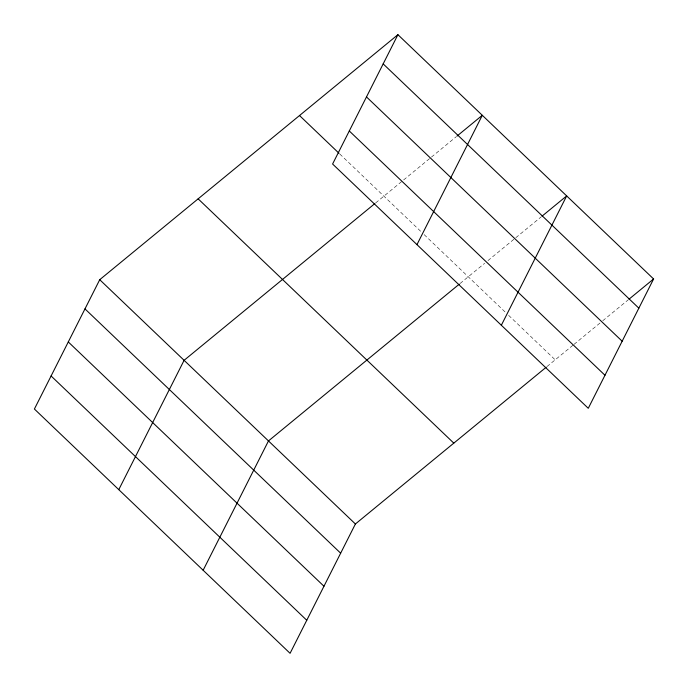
<?xml version="1.0" encoding="UTF-8"?>
<svg xmlns="http://www.w3.org/2000/svg" width="688" height="688" viewBox="0 0 688 688"><rect width="100%" height="100%" fill="white"/><g stroke="black" fill="none" stroke-linecap="round" stroke-linejoin="round"><path stroke-width="0.52" stroke-dasharray="3.44 2.58" d="M375.717 202.874L430.636 157.75M431.453 157.079L456.058 136.869M460.091 283.49L484.662 263.298M487.947 260.606L515.011 238.366M515.828 237.695L541.25 216.806M547.02 366.549L573.233 345.006M574.059 344.335L601.94 321.425M602.757 320.754L628.178 299.865M339.769 154L421.047 231.658M424.143 234.617L505.517 312.369M508.621 315.336L555.19 359.833"/><path stroke-width="1.03" d="M397.922 34.684L332.596 164.011L588.274 408.302L653.6 278.975L397.922 34.684L99.726 279.698L34.4 409.025L290.078 653.316L355.404 523.989L546.203 367.22M118.775 489.641L184.1 360.314L374.9 203.545M203.149 570.249L268.475 440.931L459.274 284.161M416.971 244.627L482.297 115.3L456.875 136.19M501.346 325.243L566.671 195.917L542.067 216.135M628.995 299.194L653.6 278.975M383.173 63.881L638.851 308.172M366.489 96.922L622.158 341.214M349.289 130.969L604.967 375.261M299.521 115.541L338.995 153.261M198.135 198.841L453.805 443.132M99.726 279.698L355.404 523.989M84.977 308.895L340.655 553.186M68.284 341.936L323.962 586.228M51.093 375.975L306.762 620.266"/></g></svg>
